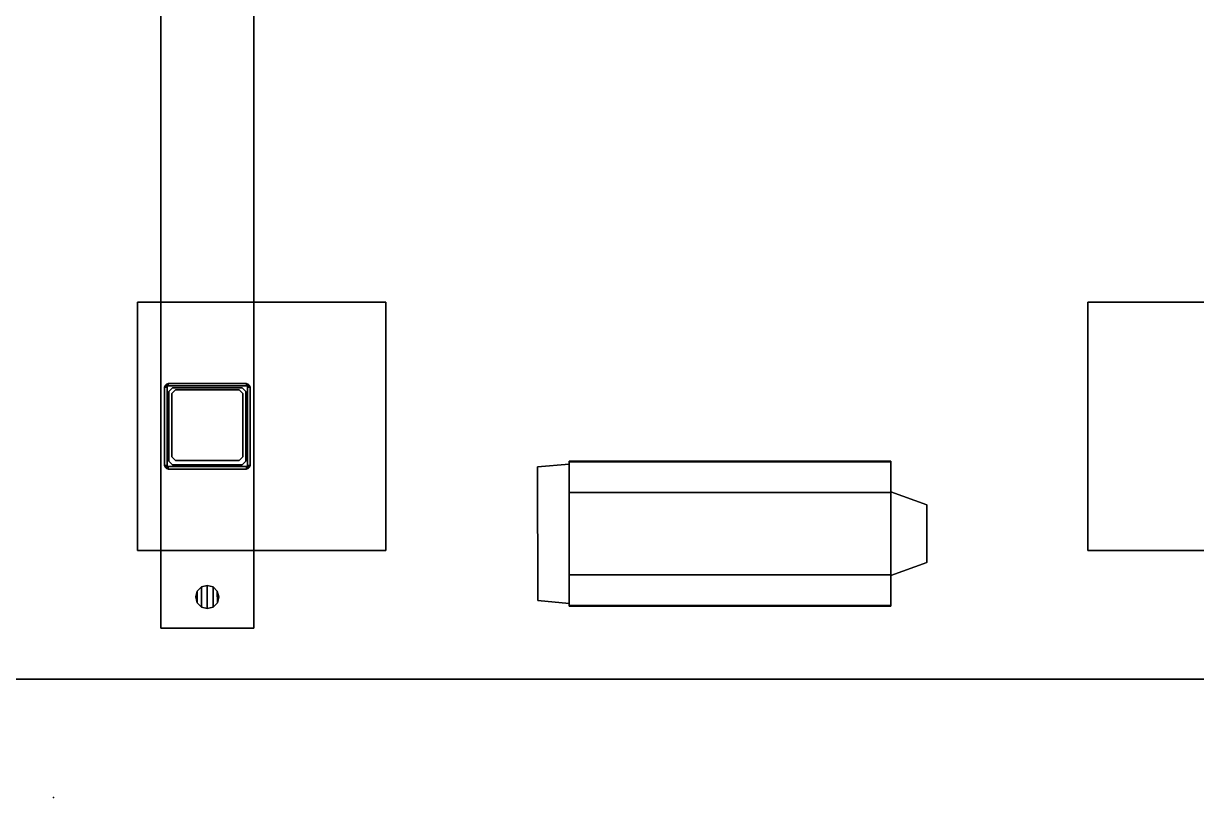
# Model space of a CAD drawing. Header units: inches. Extents: x 249 to 345, y -1454 to -1310.
# Drawn here: x 286.45 to 324.25, y -1397.98 to -1373.04 of the extents above; entities that cross this region are included whole.
import ezdxf

# ---------------------------------------------------------------- set-up
doc = ezdxf.new("R2010")
doc.units = ezdxf.units.IN
doc.header["$LTSCALE"] = 48
doc.header["$MEASUREMENT"] = 0
for name, color, linetype in [('A-FURN', 7, 'Continuous'), ('A-FURN-P-TABL-BASE-T', 7, 'Continuous'), ('A-FURN-P-WKSF-T', 1, 'Continuous'), ('AFUWK-3-EDLM', 10, 'Continuous'), ('AFUWK-3-TPLM', 15, 'Continuous'), ('AFUWS-3-GDPL', 19, 'Continuous'), ('AFUWS-3-HWBK', 8, 'Continuous'), ('AFUWS-3-LGPT', 9, 'Continuous')]:
    doc.layers.add(name, color=color, linetype=linetype)
doc.styles.get("Standard").update_dxf_attribs({"font": 'archquik.shx'})

# ---------------------------------------------------------------- blocks, each defined once
blk = doc.blocks.new('3_T53072S')
at = {"layer": 'A-FURN-P-WKSF-T', "flags": 1}
for tag, height in [('CAPTG', 2.5), ('CAPPN', 0.001), ('CAPMG', 0.001), ('CAPMC', 0.001), ('CAPQT', 0.001), ('CAPDH', 0.001), ('CAPGC', 0.001)]:
    blk.add_attdef(tag, (0, 0), '', height=height, dxfattribs=at)
at = {"layer": 'AFUWK-3-EDLM'}
mesh = blk.add_polyface(dxfattribs=at)
corners = [(0, 0, 28.25), (72, 0, 28.25), (72, 0, 29.5), (0, 0, 29.5), (72, -30, 28.25), (72, -30, 29.5), (0, -30, 28.25), (0, -30, 29.5)]
mesh.append_faces([[corners[k] for k in face] for face in [(0, 1, 2, 3), (1, 4, 5, 2), (4, 6, 7, 5), (6, 0, 3, 7)]])
at = {"layer": 'AFUWK-3-TPLM'}
mesh = blk.add_polyface(dxfattribs=at)
corners = [(72, -30, 28.25), (72, 0, 28.25), (0, 0, 28.25), (0, -30, 28.25)]
mesh.append_faces([[corners[k] for k in face] for face in [(0, 1, 2, 3)]])
mesh = blk.add_polyface(dxfattribs=at)
corners = [(72, -30, 29.5), (72, 0, 29.5), (0, 0, 29.5), (0, -30, 29.5)]
mesh.append_faces([[corners[k] for k in face] for face in [(0, 1, 2, 3)]])
blk = doc.blocks.new('3_ATB3S30')
blk.add_point((44.047, 0))
at = {"layer": 'A-FURN-P-TABL-BASE-T', "flags": 1}
for tag, height in [('CAPTG', 2.5), ('CAPPN', 0.001), ('CAPMG', 0.001), ('CAPMC', 0.001), ('CAPQT', 0.001), ('CAPDH', 0.001), ('CAPGC', 0.001)]:
    blk.add_attdef(tag, (0, 0), '', height=height, dxfattribs=at)
at = {"layer": 'AFUWS-3-GDPL'}
mesh = blk.add_polyface(dxfattribs=at)
corners = [(39.461, -6.468, 0.125), (39.413, -6.278, 0.125), (39.413, -6.278, 0), (39.461, -6.468, 0), (39.276, -6.137, 0.125), (39.276, -6.137, 0), (39.086, -6.086, 0.125), (39.086, -6.086, 0), (38.896, -6.137, 0.125), (38.896, -6.137, 0), (38.759, -6.278, 0.125), (38.759, -6.278, 0), (38.711, -6.468, 0.125), (38.711, -6.468, 0), (39.408, -6.653, 0.125), (39.408, -6.653, 0), (39.271, -6.787, 0.125), (39.271, -6.787, 0), (39.086, -6.836, 0.125), (39.086, -6.836, 0), (38.901, -6.787, 0.125), (38.901, -6.787, 0), (38.764, -6.653, 0.125), (38.764, -6.653, 0)]
mesh.append_faces([[corners[k] for k in face] for face in [(0, 1, 2, 3), (1, 4, 5, 2), (4, 6, 7, 5), (6, 8, 9, 7), (8, 10, 11, 9), (10, 12, 13, 11), (3, 15, 14, 0), (15, 17, 16, 14), (17, 19, 18, 16), (19, 21, 20, 18), (21, 23, 22, 20), (23, 13, 12, 22), (2, 5, 17, 15), (5, 7, 19, 17), (7, 9, 21, 19), (9, 11, 23, 21)]])
mesh.append_faces([[corners[k] for k in face] for face in [(3, 2, 15, 15)]], dxfattribs={"vtx2": -1})
mesh.append_faces([[corners[k] for k in face] for face in [(13, 23, 11, 11)]], dxfattribs={"vtx2": -1, "vtx3": -1})
at = {"layer": 'AFUWS-3-HWBK'}
mesh = blk.add_polyface(dxfattribs=at)
corners = [(17.059, -7.153, 23.481), (15.902, -7.574, 23.481), (15.902, -9.429, 23.481), (17.059, -9.85, 23.481), (17.057, -7.154, 23.215), (15.902, -7.574, 23.233), (15.902, -9.429, 23.282), (17.057, -9.85, 23.286), (17.057, -7.174, 22.035), (17.057, -9.826, 22.035), (27.42, -10.819, 23.481), (27.42, -6.182, 23.481), (17.058, -6.182, 23.481), (17.059, -10.819, 23.481), (17.059, -10.836, 22.8), (27.42, -10.836, 22.8), (17.059, -10.817, 22.07), (17.059, -6.164, 22.8), (17.058, -6.183, 22.07), (27.42, -6.164, 22.8), (27.42, -6.183, 22.07), (27.422, -7.174, 22.035), (27.422, -6.256, 23.192), (27.42, -6.256, 23.481), (28.438, -6.345, 23.481), (28.442, -10.656, 23.481), (27.42, -10.746, 23.481), (28.438, -6.345, 23.2), (28.442, -10.656, 23.313), (27.423, -10.746, 23.31), (27.42, -10.817, 22.07), (27.423, -9.826, 22.035)]
mesh.append_faces([[corners[k] for k in face] for face in [(0, 1, 2, 3), (5, 1, 0, 4), (1, 5, 6, 2), (7, 3, 2, 6), (7, 6, 5, 4), (9, 7, 4, 8), (10, 11, 12, 13), (15, 10, 13, 14), (17, 12, 11, 19), (19, 20, 18, 17), (26, 25, 24, 23), (22, 23, 24, 27), (22, 27, 28, 29), (28, 25, 26, 29), (25, 28, 27, 24), (30, 15, 14, 16), (8, 18, 20, 21), (31, 9, 8, 21), (31, 30, 16, 9)]])
mesh.append_faces([[corners[k] for k in face] for face in [(22, 19, 11, 23), (15, 29, 26, 10)]], dxfattribs={"vtx0": -1})
mesh.append_faces([[corners[k] for k in face] for face in [(29, 31, 21, 22)]], dxfattribs={"vtx0": -1, "vtx2": -1})
mesh.append_faces([[corners[k] for k in face] for face in [(29, 15, 30, 31)]], dxfattribs={"vtx0": -1, "vtx3": -1})
mesh.append_faces([[corners[k] for k in face] for face in [(9, 16, 14, 7)]], dxfattribs={"vtx2": -1})
mesh.append_faces([[corners[k] for k in face] for face in [(21, 20, 19, 22)]], dxfattribs={"vtx2": -1, "vtx3": -1})
mesh.append_faces([[corners[k] for k in face] for face in [(14, 13, 3, 7), (4, 0, 12, 17), (17, 18, 8, 4)]], dxfattribs={"vtx3": -1})
at = {"layer": 'AFUWS-3-LGPT'}
mesh = blk.add_polyface(dxfattribs=at)
corners = [(37.586, -27.461, 0.625), (40.586, -27.461, 0.625), (40.586, -5.461, 0.625), (37.586, -5.461, 0.625), (40.586, -27.461, 0.125), (37.586, -27.461, 0.125), (37.586, -5.461, 0.125), (40.586, -5.461, 0.125)]
mesh.append_faces([[corners[k] for k in face] for face in [(0, 1, 2, 3), (1, 0, 5, 4), (6, 7, 4, 5), (1, 4, 7, 2), (3, 6, 5, 0), (6, 3, 2, 7)]])
mesh = blk.add_polyface(dxfattribs=at)
corners = [(2.711, -7.961, 25.814), (2.711, -7.961, 25.564), (2.711, -15.961, 25.564), (2.711, -15.961, 25.814), (10.711, -15.961, 25.814), (10.711, -15.961, 25.564), (10.711, -7.961, 25.564), (10.711, -7.961, 25.814)]
mesh.append_faces([[corners[k] for k in face] for face in [(0, 1, 2, 3), (5, 4, 3, 2), (4, 5, 6, 7), (1, 0, 7, 6), (3, 4, 7, 0), (1, 6, 5, 2)]])
mesh = blk.add_polyface(dxfattribs=at)
corners = [(41.336, -15.961, 25.814), (41.336, -15.961, 25.564), (41.336, -7.961, 25.564), (41.336, -7.961, 25.814), (33.336, -15.961, 25.564), (33.336, -15.961, 25.814), (33.336, -7.961, 25.814), (33.336, -7.961, 25.564)]
mesh.append_faces([[corners[k] for k in face] for face in [(0, 1, 2, 3), (1, 0, 5, 4), (6, 7, 4, 5), (7, 6, 3, 2), (3, 6, 5, 0), (1, 4, 7, 2)]])
mesh = blk.add_polyface(dxfattribs=at)
corners = [(37.826, -10.583, 22.033), (37.767, -10.599, 22.033), (37.767, -10.599, 0.625), (37.826, -10.583, 0.625), (37.724, -10.642, 22.033), (37.724, -10.642, 0.625), (37.708, -10.701, 22.033), (37.708, -10.701, 0.625), (37.787, -10.701, 22.033), (37.792, -10.682, 22.033), (37.792, -10.681, 0.625), (37.787, -10.701, 0.625), (37.806, -10.667, 22.033), (37.806, -10.667, 0.625), (37.825, -10.662, 22.033), (37.826, -10.662, 0.625), (40.346, -13.339, 22.033), (40.405, -13.323, 22.033), (40.405, -13.323, 0.625), (40.346, -13.339, 0.625), (40.448, -13.28, 22.033), (40.448, -13.28, 0.625), (40.464, -13.221, 22.033), (40.464, -13.221, 0.625), (40.385, -13.221, 22.033), (40.38, -13.24, 22.033), (40.38, -13.241, 0.625), (40.385, -13.221, 0.625), (40.366, -13.255, 22.033), (40.366, -13.255, 0.625), (40.347, -13.26, 22.033), (40.346, -13.26, 0.625), (37.708, -13.221, 22.033), (37.724, -13.28, 22.033), (37.724, -13.28, 0.625), (37.708, -13.221, 0.625), (37.767, -13.323, 22.033), (37.767, -13.323, 0.625), (37.826, -13.339, 22.033), (37.826, -13.339, 0.625), (37.825, -13.26, 22.033), (37.806, -13.255, 22.033), (37.806, -13.255, 0.625), (37.826, -13.26, 0.625), (37.792, -13.24, 22.033), (37.792, -13.241, 0.625), (37.787, -13.221, 22.033), (37.787, -13.221, 0.625), (40.464, -10.701, 22.033), (40.448, -10.642, 22.033), (40.448, -10.642, 0.625), (40.464, -10.701, 0.625), (40.405, -10.599, 22.033), (40.405, -10.599, 0.625), (40.346, -10.583, 22.033), (40.346, -10.583, 0.625), (40.347, -10.662, 22.033), (40.366, -10.667, 22.033), (40.366, -10.667, 0.625), (40.346, -10.662, 0.625), (40.38, -10.682, 22.033), (40.38, -10.681, 0.625), (40.385, -10.701, 22.033), (40.385, -10.701, 0.625)]
mesh.append_faces([[corners[k] for k in face] for face in [(0, 1, 2, 3), (1, 4, 5, 2), (4, 6, 7, 5), (8, 9, 10, 11), (9, 12, 13, 10), (12, 14, 15, 13), (6, 4, 9, 8), (4, 1, 12, 9), (1, 0, 14, 12), (11, 10, 5, 7), (10, 13, 2, 5), (13, 15, 3, 2), (16, 17, 18, 19), (17, 20, 21, 18), (20, 22, 23, 21), (24, 25, 26, 27), (25, 28, 29, 26), (28, 30, 31, 29), (22, 20, 25, 24), (20, 17, 28, 25), (17, 16, 30, 28), (27, 26, 21, 23), (26, 29, 18, 21), (29, 31, 19, 18), (32, 33, 34, 35), (33, 36, 37, 34), (36, 38, 39, 37), (40, 41, 42, 43), (41, 44, 45, 42), (44, 46, 47, 45), (38, 36, 41, 40), (36, 33, 44, 41), (33, 32, 46, 44), (43, 42, 37, 39), (42, 45, 34, 37), (45, 47, 35, 34), (19, 39, 38, 16), (48, 49, 50, 51), (49, 52, 53, 50), (52, 54, 55, 53), (56, 57, 58, 59), (57, 60, 61, 58), (60, 62, 63, 61), (54, 52, 57, 56), (52, 49, 60, 57), (49, 48, 62, 60), (59, 58, 53, 55), (58, 61, 50, 53), (61, 63, 51, 50), (22, 48, 51, 23), (31, 30, 40, 43), (63, 62, 24, 27), (15, 14, 56, 59), (55, 54, 0, 3), (47, 46, 8, 11), (7, 6, 32, 35), (46, 32, 6, 8), (14, 0, 54, 56), (62, 48, 22, 24), (38, 40, 30, 16), (11, 7, 35, 47), (59, 55, 3, 15), (27, 23, 51, 63), (19, 31, 43, 39)]])
mesh = blk.add_polyface(dxfattribs=at)
corners = [(40.208, -10.721, 24.021), (37.964, -10.721, 24.021), (37.964, -10.721, 1.252), (40.208, -10.721, 1.252), (40.326, -10.839, 1.252), (40.326, -13.083, 1.252), (40.326, -13.083, 24.021), (40.326, -10.839, 24.021), (37.964, -13.201, 24.021), (37.964, -13.201, 1.252), (40.208, -13.201, 1.252), (40.208, -13.201, 24.021), (37.846, -10.839, 24.021), (37.846, -10.839, 1.252), (37.846, -13.083, 24.021), (37.846, -13.083, 1.252)]
mesh.append_faces([[corners[k] for k in face] for face in [(0, 1, 2, 3), (4, 5, 6, 7), (11, 10, 9, 8), (5, 10, 11, 6), (3, 4, 7, 0), (13, 2, 1, 12), (13, 12, 14, 15), (9, 15, 14, 8)]])
mesh = blk.add_polyface(dxfattribs=at)
corners = [(40.108, -10.859, 25.564), (38.064, -10.859, 25.564), (38.064, -10.859, 2.794), (40.108, -10.859, 2.794), (40.226, -10.977, 2.794), (40.226, -13.021, 2.794), (40.226, -13.021, 25.564), (40.226, -10.977, 25.564), (38.064, -13.139, 25.564), (38.064, -13.139, 2.794), (40.108, -13.139, 2.794), (40.108, -13.139, 25.564), (37.946, -10.977, 25.564), (37.946, -10.977, 2.794), (37.946, -13.021, 25.564), (37.946, -13.021, 2.794)]
mesh.append_faces([[corners[k] for k in face] for face in [(0, 1, 2, 3), (4, 5, 6, 7), (11, 10, 9, 8), (5, 10, 11, 6), (3, 4, 7, 0), (13, 2, 1, 12), (13, 12, 14, 15), (9, 15, 14, 8)]])

msp = doc.modelspace()

# ---------------------------------------------------------------- block references
at = {"layer": 'A-FURN', "rotation": 180}
for name, p in [('3_T53072S', (345.189, -1394.165)), ('3_ATB3S30', (331.458, -1397.982))]:
    msp.add_blockref(name, p, dxfattribs=at)

doc.saveas('drawing.dxf')
